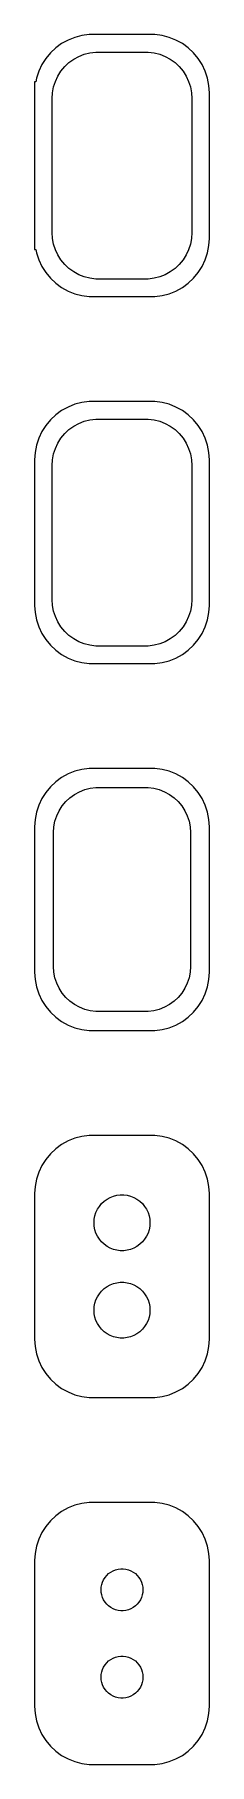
# Model space of a CAD drawing. Header units: metres. Extents: x -8 to 8, y 115 to 263.
import ezdxf

# ---------------------------------------------------------------- set-up
doc = ezdxf.new("R2010")
doc.units = ezdxf.units.M

msp = doc.modelspace()

# ---------------------------------------------------------------- linework, layer by layer
for p, q in [((-4.04507, 263.005), (-4.62889, 262.774)), ((-3.4369, 263.161), (-4.04507, 263.005)), ((-2.81395, 263.24), (-3.4369, 263.161)), ((2.81395, 263.24), (-2.81395, 263.24)), ((3.4369, 263.161), (2.81395, 263.24)), ((4.04507, 263.005), (3.4369, 263.161)), ((4.62889, 262.774), (4.04507, 263.005)), ((-6.14484, 261.673), (-6.54507, 261.189)), ((-5.68712, 262.103), (-6.14484, 261.673)), ((-5.17912, 262.472), (-5.68712, 262.103)), ((-4.62889, 262.774), (-5.17912, 262.472)), ((-4.1433, 261.127), (-3.70311, 261.369)), ((-3.70311, 261.369), (-3.23605, 261.554)), ((-3.23605, 261.554), (-2.74951, 261.679)), ((-2.74951, 261.679), (-2.25116, 261.742)), ((-2.25116, 261.742), (2.25116, 261.742)), ((2.25116, 261.742), (2.74951, 261.679)), ((2.74951, 261.679), (3.23605, 261.554)), ((3.23605, 261.554), (3.70311, 261.369)), ((3.70311, 261.369), (4.1433, 261.127)), ((5.17912, 262.472), (4.62889, 262.774)), ((5.68712, 262.103), (5.17912, 262.472)), ((6.14484, 261.673), (5.68712, 262.103)), ((6.54507, 261.189), (6.14484, 261.673)), ((-7.14888, 260.091), (-7.34291, 259.493)), ((-6.88153, 260.659), (-7.14888, 260.091)), ((-6.54507, 261.189), (-6.88153, 260.659)), ((-5.50522, 259.677), (-5.23605, 260.101)), ((-5.23605, 260.101), (-4.91586, 260.488)), ((-4.91586, 260.488), (-4.54968, 260.832)), ((-4.54968, 260.832), (-4.1433, 261.127)), ((4.1433, 261.127), (4.54968, 260.832)), ((4.54968, 260.832), (4.91586, 260.488)), ((4.91586, 260.488), (5.23605, 260.101)), ((5.23605, 260.101), (5.50522, 259.677)), ((6.88153, 260.659), (6.54507, 261.189)), ((7.14888, 260.091), (6.88153, 260.659)), ((7.34291, 259.493), (7.14888, 260.091)), ((-7.39999, 259.194), (-7.5, 259.194)), ((-7.5, 259.194), (-7.5, 244.806)), ((-7.34291, 259.493), (-7.39999, 259.194)), ((-5.96844, 258.251), (-5.87433, 258.745)), ((-5.87433, 258.745), (-5.7191, 259.222)), ((-5.7191, 259.222), (-5.50522, 259.677)), ((5.50522, 259.677), (5.7191, 259.222)), ((5.7191, 259.222), (5.87433, 258.745)), ((5.87433, 258.745), (5.96844, 258.251)), ((7.46057, 258.877), (7.34291, 259.493)), ((7.5, 258.25), (7.46057, 258.877)), ((-6, 257.75), (-5.96844, 258.251)), ((-6, 246.25), (-6, 257.75)), ((5.96844, 258.251), (6, 257.75)), ((6, 257.75), (6, 246.25)), ((7.5, 245.75), (7.5, 258.25)), ((-5.96844, 245.749), (-6, 246.25)), ((-5.87433, 245.255), (-5.96844, 245.749)), ((-5.7191, 244.778), (-5.87433, 245.255)), ((5.87433, 245.255), (5.7191, 244.778)), ((5.96844, 245.749), (5.87433, 245.255)), ((6, 246.25), (5.96844, 245.749)), ((7.34291, 244.507), (7.46057, 245.123)), ((7.46057, 245.123), (7.5, 245.75)), ((-7.5, 244.806), (-7.39999, 244.806)), ((-7.39999, 244.806), (-7.34291, 244.507)), ((-7.34291, 244.507), (-7.14888, 243.909)), ((-7.14888, 243.909), (-6.88153, 243.341)), ((-5.50522, 244.323), (-5.7191, 244.778)), ((-5.23605, 243.899), (-5.50522, 244.323)), ((-4.91586, 243.512), (-5.23605, 243.899)), ((-4.54968, 243.168), (-4.91586, 243.512)), ((4.91586, 243.512), (4.54968, 243.168)), ((5.23605, 243.899), (4.91586, 243.512)), ((5.50522, 244.323), (5.23605, 243.899)), ((5.7191, 244.778), (5.50522, 244.323)), ((6.88153, 243.341), (7.14888, 243.909)), ((7.14888, 243.909), (7.34291, 244.507)), ((-6.88153, 243.341), (-6.54507, 242.811)), ((-6.54507, 242.811), (-6.14484, 242.327)), ((-6.14484, 242.327), (-5.68712, 241.897)), ((-4.1433, 242.873), (-4.54968, 243.168)), ((-3.70311, 242.631), (-4.1433, 242.873)), ((-3.23605, 242.446), (-3.70311, 242.631)), ((-2.74951, 242.321), (-3.23605, 242.446)), ((-2.25116, 242.258), (-2.74951, 242.321)), ((2.25116, 242.258), (-2.25116, 242.258)), ((2.74951, 242.321), (2.25116, 242.258)), ((3.23605, 242.446), (2.74951, 242.321)), ((3.70311, 242.631), (3.23605, 242.446)), ((4.1433, 242.873), (3.70311, 242.631)), ((4.54968, 243.168), (4.1433, 242.873)), ((5.68712, 241.897), (6.14484, 242.327)), ((6.14484, 242.327), (6.54507, 242.811)), ((6.54507, 242.811), (6.88153, 243.341)), ((-5.68712, 241.897), (-5.17912, 241.528)), ((-5.17912, 241.528), (-4.62889, 241.226)), ((-4.62889, 241.226), (-4.04507, 240.995)), ((-4.04507, 240.995), (-3.4369, 240.839)), ((-3.4369, 240.839), (-2.81395, 240.76)), ((-2.81395, 240.76), (2.81395, 240.76)), ((2.81395, 240.76), (3.4369, 240.839)), ((3.4369, 240.839), (4.04507, 240.995)), ((4.04507, 240.995), (4.62889, 241.226)), ((4.62889, 241.226), (5.17912, 241.528)), ((5.17912, 241.528), (5.68712, 241.897)), ((-3.4369, 231.661), (-4.04507, 231.505)), ((-2.81395, 231.74), (-3.4369, 231.661)), ((2.81395, 231.74), (-2.81395, 231.74)), ((3.4369, 231.661), (2.81395, 231.74)), ((4.04507, 231.505), (3.4369, 231.661)), ((-6.14484, 230.173), (-6.54507, 229.689)), ((-5.68712, 230.603), (-6.14484, 230.173)), ((-5.17912, 230.972), (-5.68712, 230.603)), ((-4.62889, 231.274), (-5.17912, 230.972)), ((-4.04507, 231.505), (-4.62889, 231.274)), ((-3.23605, 230.054), (-2.74951, 230.179)), ((-2.74951, 230.179), (-2.25116, 230.242)), ((-2.25116, 230.242), (2.25116, 230.242)), ((2.25116, 230.242), (2.74951, 230.179)), ((2.74951, 230.179), (3.23605, 230.054)), ((4.62889, 231.274), (4.04507, 231.505)), ((5.17912, 230.972), (4.62889, 231.274)), ((5.68712, 230.603), (5.17912, 230.972)), ((6.14484, 230.173), (5.68712, 230.603)), ((6.54507, 229.689), (6.14484, 230.173)), ((-6.88153, 229.159), (-7.14888, 228.591)), ((-6.54507, 229.689), (-6.88153, 229.159)), ((-5.23605, 228.601), (-4.91586, 228.988)), ((-4.91586, 228.988), (-4.54968, 229.332)), ((-4.54968, 229.332), (-4.1433, 229.627)), ((-4.1433, 229.627), (-3.70311, 229.869)), ((-3.70311, 229.869), (-3.23605, 230.054)), ((3.23605, 230.054), (3.70311, 229.869)), ((3.70311, 229.869), (4.1433, 229.627)), ((4.1433, 229.627), (4.54968, 229.332)), ((4.54968, 229.332), (4.91586, 228.988)), ((4.91586, 228.988), (5.23605, 228.601)), ((6.88153, 229.159), (6.54507, 229.689)), ((7.14888, 228.591), (6.88153, 229.159)), ((-7.46057, 227.377), (-7.5, 226.75)), ((-7.34291, 227.993), (-7.46057, 227.377)), ((-7.14888, 228.591), (-7.34291, 227.993)), ((-5.96844, 226.751), (-5.87433, 227.245)), ((-5.87433, 227.245), (-5.7191, 227.722)), ((-5.7191, 227.722), (-5.50522, 228.177)), ((-5.50522, 228.177), (-5.23605, 228.601)), ((5.23605, 228.601), (5.50522, 228.177)), ((5.50522, 228.177), (5.7191, 227.722)), ((5.7191, 227.722), (5.87433, 227.245)), ((5.87433, 227.245), (5.96844, 226.751)), ((7.34291, 227.993), (7.14888, 228.591)), ((7.46057, 227.377), (7.34291, 227.993)), ((7.5, 226.75), (7.46057, 227.377)), ((-7.5, 226.75), (-7.5, 214.25)), ((-6, 226.25), (-5.96844, 226.751)), ((-6, 214.75), (-6, 226.25)), ((5.96844, 226.751), (6, 226.25)), ((6, 226.25), (6, 214.75)), ((7.5, 214.25), (7.5, 226.75)), ((-7.5, 214.25), (-7.46057, 213.623)), ((-5.96844, 214.249), (-6, 214.75)), ((-5.87433, 213.755), (-5.96844, 214.249)), ((5.96844, 214.249), (5.87433, 213.755)), ((6, 214.75), (5.96844, 214.249)), ((7.46057, 213.623), (7.5, 214.25)), ((-7.46057, 213.623), (-7.34291, 213.007)), ((-7.34291, 213.007), (-7.14888, 212.409)), ((-7.14888, 212.409), (-6.88153, 211.841)), ((-5.7191, 213.278), (-5.87433, 213.755)), ((-5.50522, 212.823), (-5.7191, 213.278)), ((-5.23605, 212.399), (-5.50522, 212.823)), ((-4.91586, 212.012), (-5.23605, 212.399)), ((5.23605, 212.399), (4.91586, 212.012)), ((5.50522, 212.823), (5.23605, 212.399)), ((5.7191, 213.278), (5.50522, 212.823)), ((5.87433, 213.755), (5.7191, 213.278)), ((6.88153, 211.841), (7.14888, 212.409)), ((7.14888, 212.409), (7.34291, 213.007)), ((7.34291, 213.007), (7.46057, 213.623)), ((-6.88153, 211.841), (-6.54507, 211.311)), ((-6.54507, 211.311), (-6.14484, 210.827)), ((-4.54968, 211.668), (-4.91586, 212.012)), ((-4.1433, 211.373), (-4.54968, 211.668)), ((-3.70311, 211.131), (-4.1433, 211.373)), ((-3.23605, 210.946), (-3.70311, 211.131)), ((-2.74951, 210.821), (-3.23605, 210.946)), ((3.23605, 210.946), (2.74951, 210.821)), ((3.70311, 211.131), (3.23605, 210.946)), ((4.1433, 211.373), (3.70311, 211.131)), ((4.54968, 211.668), (4.1433, 211.373)), ((4.91586, 212.012), (4.54968, 211.668)), ((6.14484, 210.827), (6.54507, 211.311)), ((6.54507, 211.311), (6.88153, 211.841)), ((-6.14484, 210.827), (-5.68712, 210.397)), ((-5.68712, 210.397), (-5.17912, 210.028)), ((-5.17912, 210.028), (-4.62889, 209.726)), ((-4.62889, 209.726), (-4.04507, 209.495)), ((-4.04507, 209.495), (-3.4369, 209.339)), ((-2.25116, 210.758), (-2.74951, 210.821)), ((2.25116, 210.758), (-2.25116, 210.758)), ((2.74951, 210.821), (2.25116, 210.758)), ((3.4369, 209.339), (4.04507, 209.495)), ((4.04507, 209.495), (4.62889, 209.726)), ((4.62889, 209.726), (5.17912, 210.028)), ((5.17912, 210.028), (5.68712, 210.397)), ((5.68712, 210.397), (6.14484, 210.827)), ((-3.4369, 209.339), (-2.81395, 209.26)), ((-2.81395, 209.26), (2.81395, 209.26)), ((2.81395, 209.26), (3.4369, 209.339)), ((-5.68712, 199.103), (-6.14484, 198.673)), ((-5.17912, 199.472), (-5.68712, 199.103)), ((-4.62889, 199.774), (-5.17912, 199.472)), ((-4.04507, 200.005), (-4.62889, 199.774)), ((-3.4369, 200.161), (-4.04507, 200.005)), ((-2.81395, 200.24), (-3.4369, 200.161)), ((2.81395, 200.24), (-2.81395, 200.24)), ((3.4369, 200.161), (2.81395, 200.24)), ((4.04507, 200.005), (3.4369, 200.161)), ((4.62889, 199.774), (4.04507, 200.005)), ((5.17912, 199.472), (4.62889, 199.774)), ((5.68712, 199.103), (5.17912, 199.472)), ((6.14484, 198.673), (5.68712, 199.103)), ((-6.88153, 197.659), (-7.14888, 197.091)), ((-6.54507, 198.189), (-6.88153, 197.659)), ((-6.14484, 198.673), (-6.54507, 198.189)), ((-4.82301, 197.401), (-4.46851, 197.734)), ((-4.46851, 197.734), (-4.07506, 198.02)), ((-4.07506, 198.02), (-3.64888, 198.254)), ((-3.64888, 198.254), (-3.1967, 198.433)), ((-3.1967, 198.433), (-2.72565, 198.554)), ((-2.72565, 198.554), (-2.24316, 198.615)), ((-2.24316, 198.615), (2.24316, 198.615)), ((2.24316, 198.615), (2.72565, 198.554)), ((2.72565, 198.554), (3.1967, 198.433)), ((3.1967, 198.433), (3.64888, 198.254)), ((3.64888, 198.254), (4.07506, 198.02)), ((4.07506, 198.02), (4.46851, 197.734)), ((4.46851, 197.734), (4.82301, 197.401)), ((6.54507, 198.189), (6.14484, 198.673)), ((6.88153, 197.659), (6.54507, 198.189)), ((7.14888, 197.091), (6.88153, 197.659)), ((-7.34291, 196.493), (-7.46057, 195.877)), ((-7.14888, 197.091), (-7.34291, 196.493)), ((-5.75096, 195.713), (-5.60068, 196.176)), ((-5.60068, 196.176), (-5.3936, 196.616)), ((-5.3936, 196.616), (-5.13301, 197.026)), ((-5.13301, 197.026), (-4.82301, 197.401)), ((4.82301, 197.401), (5.13301, 197.026)), ((5.13301, 197.026), (5.3936, 196.616)), ((5.3936, 196.616), (5.60068, 196.176)), ((5.60068, 196.176), (5.75096, 195.713)), ((7.34291, 196.493), (7.14888, 197.091)), ((7.46057, 195.877), (7.34291, 196.493)), ((-7.46057, 195.877), (-7.5, 195.25)), ((-7.5, 195.25), (-7.5, 182.75)), ((-5.87262, 194.75), (-5.84209, 195.235)), ((-5.87262, 183.25), (-5.87262, 194.75)), ((-5.84209, 195.235), (-5.75096, 195.713)), ((5.75096, 195.713), (5.84209, 195.235)), ((5.84209, 195.235), (5.87262, 194.75)), ((5.87262, 194.75), (5.87262, 183.25)), ((7.5, 195.25), (7.46057, 195.877)), ((7.5, 182.75), (7.5, 195.25)), ((-7.5, 182.75), (-7.46057, 182.123)), ((-5.84209, 182.765), (-5.87262, 183.25)), ((-5.75096, 182.287), (-5.84209, 182.765)), ((5.84209, 182.765), (5.75096, 182.287)), ((5.87262, 183.25), (5.84209, 182.765)), ((7.46057, 182.123), (7.5, 182.75)), ((-7.46057, 182.123), (-7.34291, 181.507)), ((-7.34291, 181.507), (-7.14888, 180.909)), ((-5.60068, 181.824), (-5.75096, 182.287)), ((-5.3936, 181.384), (-5.60068, 181.824)), ((-5.13301, 180.974), (-5.3936, 181.384)), ((5.3936, 181.384), (5.13301, 180.974)), ((5.60068, 181.824), (5.3936, 181.384)), ((5.75096, 182.287), (5.60068, 181.824)), ((7.14888, 180.909), (7.34291, 181.507)), ((7.34291, 181.507), (7.46057, 182.123)), ((-7.14888, 180.909), (-6.88153, 180.341)), ((-6.88153, 180.341), (-6.54507, 179.811)), ((-6.54507, 179.811), (-6.14484, 179.327)), ((-4.82301, 180.599), (-5.13301, 180.974)), ((-4.46851, 180.266), (-4.82301, 180.599)), ((-4.07506, 179.98), (-4.46851, 180.266)), ((-3.64888, 179.746), (-4.07506, 179.98)), ((-3.1967, 179.567), (-3.64888, 179.746)), ((3.64888, 179.746), (3.1967, 179.567)), ((4.07506, 179.98), (3.64888, 179.746)), ((4.46851, 180.266), (4.07506, 179.98)), ((4.82301, 180.599), (4.46851, 180.266)), ((5.13301, 180.974), (4.82301, 180.599)), ((6.14484, 179.327), (6.54507, 179.811)), ((6.54507, 179.811), (6.88153, 180.341)), ((6.88153, 180.341), (7.14888, 180.909)), ((-6.14484, 179.327), (-5.68712, 178.897)), ((-5.68712, 178.897), (-5.17912, 178.528)), ((-5.17912, 178.528), (-4.62889, 178.226)), ((-4.62889, 178.226), (-4.04507, 177.995)), ((-2.72565, 179.446), (-3.1967, 179.567)), ((-2.24316, 179.385), (-2.72565, 179.446)), ((2.24316, 179.385), (-2.24316, 179.385)), ((2.72565, 179.446), (2.24316, 179.385)), ((3.1967, 179.567), (2.72565, 179.446)), ((4.04507, 177.995), (4.62889, 178.226)), ((4.62889, 178.226), (5.17912, 178.528)), ((5.17912, 178.528), (5.68712, 178.897)), ((5.68712, 178.897), (6.14484, 179.327)), ((-4.04507, 177.995), (-3.4369, 177.839)), ((-3.4369, 177.839), (-2.81395, 177.76)), ((-2.81395, 177.76), (2.81395, 177.76)), ((2.81395, 177.76), (3.4369, 177.839)), ((3.4369, 177.839), (4.04507, 177.995)), ((-5.17912, 167.972), (-5.68712, 167.603)), ((-4.62889, 168.274), (-5.17912, 167.972)), ((-4.04507, 168.505), (-4.62889, 168.274)), ((-3.4369, 168.661), (-4.04507, 168.505)), ((-2.81395, 168.74), (-3.4369, 168.661)), ((2.81395, 168.74), (-2.81395, 168.74)), ((3.4369, 168.661), (2.81395, 168.74)), ((4.04507, 168.505), (3.4369, 168.661)), ((4.62889, 168.274), (4.04507, 168.505)), ((5.17912, 167.972), (4.62889, 168.274)), ((5.68712, 167.603), (5.17912, 167.972)), ((-6.54507, 166.689), (-6.88153, 166.159)), ((-6.14484, 167.173), (-6.54507, 166.689)), ((-5.68712, 167.603), (-6.14484, 167.173)), ((6.14484, 167.173), (5.68712, 167.603)), ((6.54507, 166.689), (6.14484, 167.173)), ((6.88153, 166.159), (6.54507, 166.689)), ((-7.34291, 164.993), (-7.46057, 164.377)), ((-7.14888, 165.591), (-7.34291, 164.993)), ((-6.88153, 166.159), (-7.14888, 165.591)), ((7.14888, 165.591), (6.88153, 166.159)), ((7.34291, 164.993), (7.14888, 165.591)), ((7.46057, 164.377), (7.34291, 164.993)), ((-7.46057, 164.377), (-7.5, 163.75)), ((-7.5, 163.75), (-7.5, 151.25)), ((-1.28598, 163.276), (-1.02187, 163.422)), ((-1.02187, 163.422), (-0.741638, 163.533)), ((-0.741638, 163.533), (-0.449707, 163.607)), ((-0.449707, 163.607), (-0.150696, 163.645)), ((-0.150696, 163.645), (0.150696, 163.645)), ((0.150696, 163.645), (0.449707, 163.607)), ((0.449707, 163.607), (0.741638, 163.533)), ((0.741638, 163.533), (1.02187, 163.422)), ((1.02187, 163.422), (1.28598, 163.276)), ((7.5, 163.75), (7.46057, 164.377)), ((7.5, 151.25), (7.5, 163.75)), ((-2.38107, 161.551), (-2.32458, 161.847)), ((-2.32458, 161.847), (-2.23146, 162.133)), ((-2.23146, 162.133), (-2.10313, 162.406)), ((-2.10313, 162.406), (-1.94164, 162.661)), ((-1.94164, 162.661), (-1.74951, 162.893)), ((-1.74951, 162.893), (-1.52982, 163.099)), ((-1.52982, 163.099), (-1.28598, 163.276)), ((1.28598, 163.276), (1.52982, 163.099)), ((1.52982, 163.099), (1.74951, 162.893)), ((1.74951, 162.893), (1.94164, 162.661)), ((1.94164, 162.661), (2.10313, 162.406)), ((2.10313, 162.406), (2.23146, 162.133)), ((2.23146, 162.133), (2.32458, 161.847)), ((2.32458, 161.847), (2.38107, 161.551)), ((-2.39999, 161.25), (-2.38107, 161.551)), ((-2.38107, 160.949), (-2.39999, 161.25)), ((-2.32458, 160.653), (-2.38107, 160.949)), ((-2.23146, 160.367), (-2.32458, 160.653)), ((-2.10313, 160.094), (-2.23146, 160.367)), ((2.23146, 160.367), (2.10313, 160.094)), ((2.32458, 160.653), (2.23146, 160.367)), ((2.38107, 160.949), (2.32458, 160.653)), ((2.38107, 161.551), (2.39999, 161.25)), ((2.39999, 161.25), (2.38107, 160.949)), ((-1.94164, 159.839), (-2.10313, 160.094)), ((-1.74951, 159.607), (-1.94164, 159.839)), ((-1.52982, 159.401), (-1.74951, 159.607)), ((-1.28598, 159.224), (-1.52982, 159.401)), ((-1.02187, 159.078), (-1.28598, 159.224)), ((-0.741638, 158.967), (-1.02187, 159.078)), ((-0.449707, 158.893), (-0.741638, 158.967)), ((-0.150696, 158.855), (-0.449707, 158.893)), ((0.449707, 158.893), (0.150696, 158.855)), ((0.741638, 158.967), (0.449707, 158.893)), ((1.02187, 159.078), (0.741638, 158.967)), ((1.28598, 159.224), (1.02187, 159.078)), ((1.52982, 159.401), (1.28598, 159.224)), ((1.74951, 159.607), (1.52982, 159.401)), ((1.94164, 159.839), (1.74951, 159.607)), ((2.10313, 160.094), (1.94164, 159.839)), ((0.150696, 158.855), (-0.150696, 158.855)), ((-1.28598, 155.776), (-1.02187, 155.922)), ((-1.02187, 155.922), (-0.741638, 156.033)), ((-0.741638, 156.033), (-0.449707, 156.107)), ((-0.449707, 156.107), (-0.150696, 156.145)), ((-0.150696, 156.145), (0.150696, 156.145)), ((0.150696, 156.145), (0.449707, 156.107)), ((0.449707, 156.107), (0.741638, 156.033)), ((0.741638, 156.033), (1.02187, 155.922)), ((1.02187, 155.922), (1.28598, 155.776)), ((-2.32458, 154.347), (-2.23146, 154.633)), ((-2.23146, 154.633), (-2.10313, 154.906)), ((-2.10313, 154.906), (-1.94164, 155.161)), ((-1.94164, 155.161), (-1.74951, 155.393)), ((-1.74951, 155.393), (-1.52982, 155.599)), ((-1.52982, 155.599), (-1.28598, 155.776)), ((1.28598, 155.776), (1.52982, 155.599)), ((1.52982, 155.599), (1.74951, 155.393)), ((1.74951, 155.393), (1.94164, 155.161)), ((1.94164, 155.161), (2.10313, 154.906)), ((2.10313, 154.906), (2.23146, 154.633)), ((2.23146, 154.633), (2.32458, 154.347)), ((-2.39999, 153.75), (-2.38107, 154.051)), ((-2.38107, 153.449), (-2.39999, 153.75)), ((-2.38107, 154.051), (-2.32458, 154.347)), ((-2.32458, 153.153), (-2.38107, 153.449)), ((-2.23146, 152.867), (-2.32458, 153.153)), ((2.32458, 153.153), (2.23146, 152.867)), ((2.32458, 154.347), (2.38107, 154.051)), ((2.38107, 153.449), (2.32458, 153.153)), ((2.38107, 154.051), (2.39999, 153.75)), ((2.39999, 153.75), (2.38107, 153.449)), ((-2.10313, 152.594), (-2.23146, 152.867)), ((-1.94164, 152.339), (-2.10313, 152.594)), ((-1.74951, 152.107), (-1.94164, 152.339)), ((-1.52982, 151.901), (-1.74951, 152.107)), ((-1.28598, 151.724), (-1.52982, 151.901)), ((-1.02187, 151.578), (-1.28598, 151.724)), ((-0.741638, 151.467), (-1.02187, 151.578)), ((-0.449707, 151.393), (-0.741638, 151.467)), ((0.741638, 151.467), (0.449707, 151.393)), ((1.02187, 151.578), (0.741638, 151.467)), ((1.28598, 151.724), (1.02187, 151.578)), ((1.52982, 151.901), (1.28598, 151.724)), ((1.74951, 152.107), (1.52982, 151.901)), ((1.94164, 152.339), (1.74951, 152.107)), ((2.10313, 152.594), (1.94164, 152.339)), ((2.23146, 152.867), (2.10313, 152.594)), ((-7.5, 151.25), (-7.46057, 150.623)), ((-7.46057, 150.623), (-7.34291, 150.007)), ((-7.34291, 150.007), (-7.14888, 149.409)), ((-0.150696, 151.355), (-0.449707, 151.393)), ((0.150696, 151.355), (-0.150696, 151.355)), ((0.449707, 151.393), (0.150696, 151.355)), ((7.14888, 149.409), (7.34291, 150.007)), ((7.34291, 150.007), (7.46057, 150.623)), ((7.46057, 150.623), (7.5, 151.25)), ((-7.14888, 149.409), (-6.88153, 148.841)), ((-6.88153, 148.841), (-6.54507, 148.311)), ((6.54507, 148.311), (6.88153, 148.841)), ((6.88153, 148.841), (7.14888, 149.409)), ((-6.54507, 148.311), (-6.14484, 147.827)), ((-6.14484, 147.827), (-5.68712, 147.397)), ((-5.68712, 147.397), (-5.17912, 147.028)), ((-5.17912, 147.028), (-4.62889, 146.726)), ((4.62889, 146.726), (5.17912, 147.028)), ((5.17912, 147.028), (5.68712, 147.397)), ((5.68712, 147.397), (6.14484, 147.827)), ((6.14484, 147.827), (6.54507, 148.311)), ((-4.62889, 146.726), (-4.04507, 146.495)), ((-4.04507, 146.495), (-3.4369, 146.339)), ((-3.4369, 146.339), (-2.81395, 146.26)), ((-2.81395, 146.26), (2.81395, 146.26)), ((2.81395, 146.26), (3.4369, 146.339)), ((3.4369, 146.339), (4.04507, 146.495)), ((4.04507, 146.495), (4.62889, 146.726)), ((-4.62889, 136.774), (-5.17912, 136.472)), ((-4.04507, 137.005), (-4.62889, 136.774)), ((-3.4369, 137.161), (-4.04507, 137.005)), ((-2.81395, 137.24), (-3.4369, 137.161)), ((2.81395, 137.24), (-2.81395, 137.24)), ((3.4369, 137.161), (2.81395, 137.24)), ((4.04507, 137.005), (3.4369, 137.161)), ((4.62889, 136.774), (4.04507, 137.005)), ((5.17912, 136.472), (4.62889, 136.774)), ((-6.54507, 135.189), (-6.88153, 134.659)), ((-6.14484, 135.673), (-6.54507, 135.189)), ((-5.68712, 136.103), (-6.14484, 135.673)), ((-5.17912, 136.472), (-5.68712, 136.103)), ((5.68712, 136.103), (5.17912, 136.472)), ((6.14484, 135.673), (5.68712, 136.103)), ((6.54507, 135.189), (6.14484, 135.673)), ((6.88153, 134.659), (6.54507, 135.189)), ((-7.14888, 134.091), (-7.34291, 133.493)), ((-6.88153, 134.659), (-7.14888, 134.091)), ((7.14888, 134.091), (6.88153, 134.659)), ((7.34291, 133.493), (7.14888, 134.091)), ((-7.46057, 132.877), (-7.5, 132.25)), ((-7.5, 132.25), (-7.5, 119.75)), ((-7.34291, 133.493), (-7.46057, 132.877)), ((7.46057, 132.877), (7.34291, 133.493)), ((7.5, 132.25), (7.46057, 132.877)), ((7.5, 119.75), (7.5, 132.25)), ((-1.57735, 130.617), (-1.45622, 130.808)), ((-1.45622, 130.808), (-1.31213, 130.982)), ((-1.31213, 130.982), (-1.14735, 131.137)), ((-1.14735, 131.137), (-0.964478, 131.27)), ((-0.964478, 131.27), (-0.766388, 131.379)), ((-0.766388, 131.379), (-0.556229, 131.462)), ((-0.556229, 131.462), (-0.33728, 131.518)), ((-0.33728, 131.518), (-0.113022, 131.546)), ((-0.113022, 131.546), (0.113022, 131.546)), ((0.113022, 131.546), (0.33728, 131.518)), ((0.33728, 131.518), (0.556229, 131.462)), ((0.556229, 131.462), (0.766388, 131.379)), ((0.766388, 131.379), (0.964478, 131.27)), ((0.964478, 131.27), (1.14735, 131.137)), ((1.14735, 131.137), (1.31213, 130.982)), ((1.31213, 130.982), (1.45622, 130.808)), ((1.45622, 130.808), (1.57735, 130.617)), ((-1.79999, 129.75), (-1.7858, 129.976)), ((-1.7858, 129.524), (-1.79999, 129.75)), ((-1.7858, 129.976), (-1.74344, 130.198)), ((-1.74344, 129.302), (-1.7858, 129.524)), ((-1.74344, 130.198), (-1.67358, 130.413)), ((-1.67358, 129.087), (-1.74344, 129.302)), ((-1.67358, 130.413), (-1.57735, 130.617)), ((1.57735, 130.617), (1.67358, 130.413)), ((1.67358, 130.413), (1.74344, 130.198)), ((1.74344, 129.302), (1.67358, 129.087)), ((1.74344, 130.198), (1.7858, 129.976)), ((1.7858, 129.524), (1.74344, 129.302)), ((1.7858, 129.976), (1.79999, 129.75)), ((1.79999, 129.75), (1.7858, 129.524)), ((-1.57735, 128.883), (-1.67358, 129.087)), ((-1.45622, 128.692), (-1.57735, 128.883)), ((-1.31213, 128.518), (-1.45622, 128.692)), ((-1.14735, 128.363), (-1.31213, 128.518)), ((-0.964478, 128.23), (-1.14735, 128.363)), ((-0.766388, 128.121), (-0.964478, 128.23)), ((-0.556229, 128.038), (-0.766388, 128.121)), ((-0.33728, 127.982), (-0.556229, 128.038)), ((-0.113022, 127.954), (-0.33728, 127.982)), ((0.113022, 127.954), (-0.113022, 127.954)), ((0.33728, 127.982), (0.113022, 127.954)), ((0.556229, 128.038), (0.33728, 127.982)), ((0.766388, 128.121), (0.556229, 128.038)), ((0.964478, 128.23), (0.766388, 128.121)), ((1.14735, 128.363), (0.964478, 128.23)), ((1.31213, 128.518), (1.14735, 128.363)), ((1.45622, 128.692), (1.31213, 128.518)), ((1.57735, 128.883), (1.45622, 128.692)), ((1.67358, 129.087), (1.57735, 128.883)), ((-1.57735, 123.117), (-1.45622, 123.308)), ((-1.45622, 123.308), (-1.31213, 123.482)), ((-1.31213, 123.482), (-1.14735, 123.637)), ((-1.14735, 123.637), (-0.964478, 123.77)), ((-0.964478, 123.77), (-0.766388, 123.879)), ((-0.766388, 123.879), (-0.556229, 123.962)), ((-0.556229, 123.962), (-0.33728, 124.018)), ((-0.33728, 124.018), (-0.113022, 124.046)), ((-0.113022, 124.046), (0.113022, 124.046)), ((0.113022, 124.046), (0.33728, 124.018)), ((0.33728, 124.018), (0.556229, 123.962)), ((0.556229, 123.962), (0.766388, 123.879)), ((0.766388, 123.879), (0.964478, 123.77)), ((0.964478, 123.77), (1.14735, 123.637)), ((1.14735, 123.637), (1.31213, 123.482)), ((1.31213, 123.482), (1.45622, 123.308)), ((1.45622, 123.308), (1.57735, 123.117)), ((-1.79999, 122.25), (-1.7858, 122.476)), ((-1.7858, 122.024), (-1.79999, 122.25)), ((-1.7858, 122.476), (-1.74344, 122.698)), ((-1.74344, 121.802), (-1.7858, 122.024)), ((-1.74344, 122.698), (-1.67358, 122.913)), ((-1.67358, 121.587), (-1.74344, 121.802)), ((-1.67358, 122.913), (-1.57735, 123.117)), ((1.57735, 123.117), (1.67358, 122.913)), ((1.67358, 122.913), (1.74344, 122.698)), ((1.74344, 121.802), (1.67358, 121.587)), ((1.74344, 122.698), (1.7858, 122.476)), ((1.7858, 122.024), (1.74344, 121.802)), ((1.7858, 122.476), (1.79999, 122.25)), ((1.79999, 122.25), (1.7858, 122.024)), ((-1.57735, 121.383), (-1.67358, 121.587)), ((-1.45622, 121.192), (-1.57735, 121.383)), ((-1.31213, 121.018), (-1.45622, 121.192)), ((-1.14735, 120.863), (-1.31213, 121.018)), ((-0.964478, 120.73), (-1.14735, 120.863)), ((-0.766388, 120.621), (-0.964478, 120.73)), ((-0.556229, 120.538), (-0.766388, 120.621)), ((-0.33728, 120.482), (-0.556229, 120.538)), ((-0.113022, 120.454), (-0.33728, 120.482)), ((0.113022, 120.454), (-0.113022, 120.454)), ((0.33728, 120.482), (0.113022, 120.454)), ((0.556229, 120.538), (0.33728, 120.482)), ((0.766388, 120.621), (0.556229, 120.538)), ((0.964478, 120.73), (0.766388, 120.621)), ((1.14735, 120.863), (0.964478, 120.73)), ((1.31213, 121.018), (1.14735, 120.863)), ((1.45622, 121.192), (1.31213, 121.018)), ((1.57735, 121.383), (1.45622, 121.192)), ((1.67358, 121.587), (1.57735, 121.383)), ((-7.5, 119.75), (-7.46057, 119.123)), ((-7.46057, 119.123), (-7.34291, 118.507)), ((7.34291, 118.507), (7.46057, 119.123)), ((7.46057, 119.123), (7.5, 119.75)), ((-7.34291, 118.507), (-7.14888, 117.909)), ((-7.14888, 117.909), (-6.88153, 117.341)), ((-6.88153, 117.341), (-6.54507, 116.811)), ((6.54507, 116.811), (6.88153, 117.341)), ((6.88153, 117.341), (7.14888, 117.909)), ((7.14888, 117.909), (7.34291, 118.507)), ((-6.54507, 116.811), (-6.14484, 116.327)), ((-6.14484, 116.327), (-5.68712, 115.897)), ((-5.68712, 115.897), (-5.17912, 115.528)), ((5.17912, 115.528), (5.68712, 115.897)), ((5.68712, 115.897), (6.14484, 116.327)), ((6.14484, 116.327), (6.54507, 116.811)), ((-5.17912, 115.528), (-4.62889, 115.226)), ((-4.62889, 115.226), (-4.04507, 114.995)), ((-4.04507, 114.995), (-3.4369, 114.839)), ((-3.4369, 114.839), (-2.81395, 114.76)), ((-2.81395, 114.76), (2.81395, 114.76)), ((2.81395, 114.76), (3.4369, 114.839)), ((3.4369, 114.839), (4.04507, 114.995)), ((4.04507, 114.995), (4.62889, 115.226)), ((4.62889, 115.226), (5.17912, 115.528))]:
    msp.add_line(p, q)

doc.saveas('drawing.dxf')
